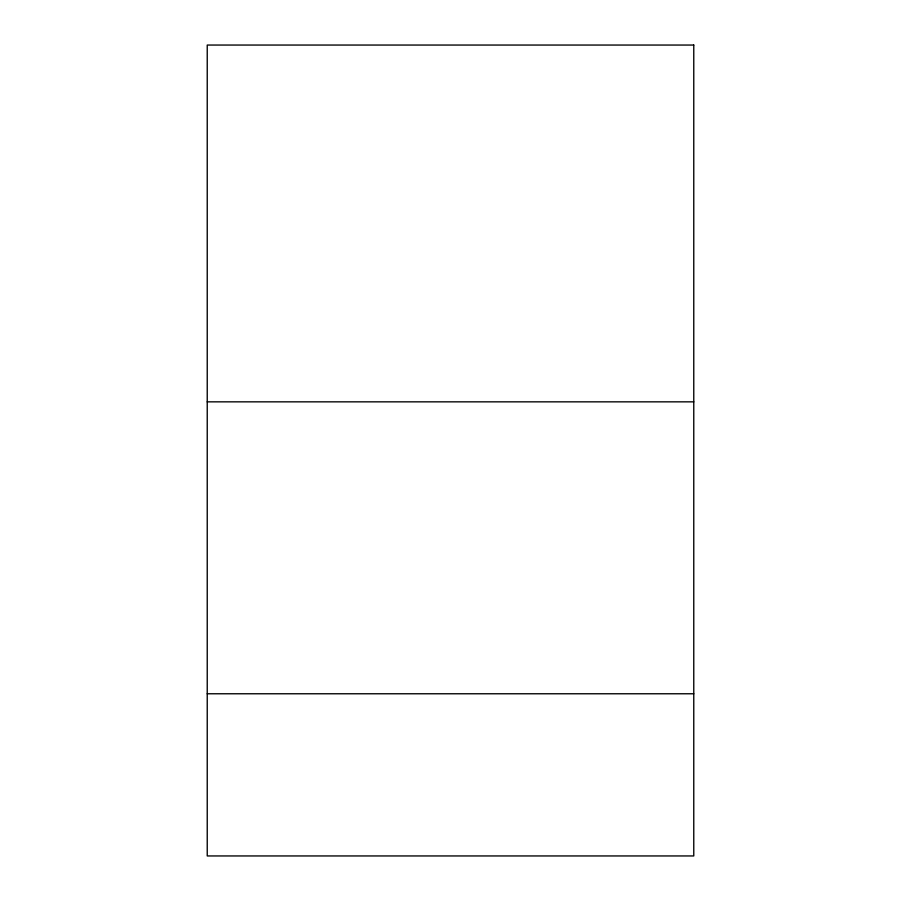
<?xml version="1.0" encoding="UTF-8"?>
<svg xmlns="http://www.w3.org/2000/svg" width="901" height="901" viewBox="0 0 901 901"><rect width="100%" height="100%" fill="white"/><g stroke="black" fill="none" stroke-linecap="round" stroke-linejoin="round"><path stroke-width="1.35" d="M207.23 401.846L693.77 401.846M207.23 693.77L693.77 693.77M693.77 45.05L207.23 45.05L207.23 855.95L693.77 855.95L693.77 45.05"/></g></svg>
